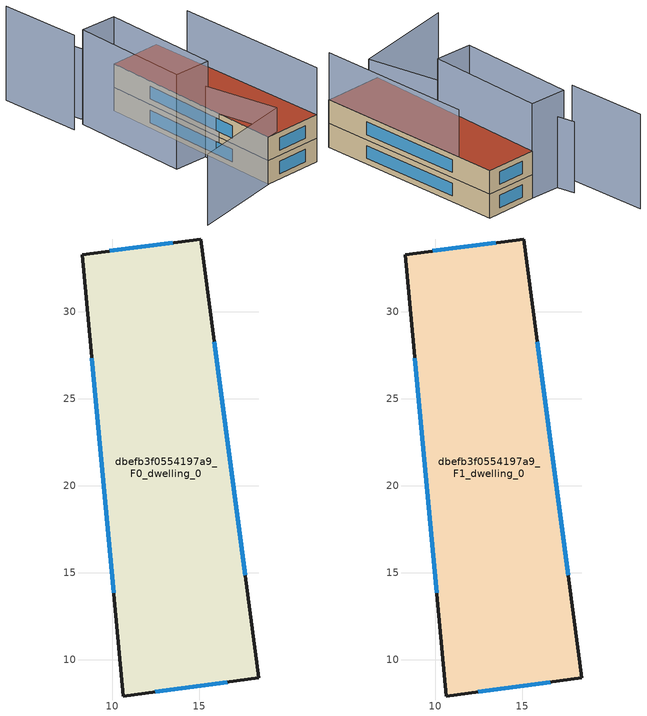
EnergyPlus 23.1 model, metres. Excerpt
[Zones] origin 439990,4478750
dbefb3f0554197a9_F0_dwelling_0
 floor ground (EU_floor_Construction): 15.07,34.18 18.42,8.97 10.62,7.93 8.26,33.28 z0
 wall outside (EU_wall_Construction): 10.62,7.93 18.42,8.97 15.07,34.18 8.26,33.28 10.62,7.93 z0:3
 window (EU_Window_Construction): 12.45,8.17 16.59,8.73 / 8.81,27.34 10.07,13.86 / 13.48,33.97 9.85,33.49 / 17.63,14.87 15.86,28.28 z0.7:2.3
dbefb3f0554197a9_F1_dwelling_0
 floor to dbefb3f0554197a9_F0_dwelling_0 (EU_floor_Construction): 15.07,34.18 18.42,8.97 10.62,7.93 8.26,33.28 z3
 wall outside (EU_wall_Construction): 10.62,7.93 18.42,8.97 15.07,34.18 8.26,33.28 10.62,7.93 z3:6
 window (EU_Window_Construction): 12.45,8.17 16.59,8.73 / 8.81,27.34 10.07,13.86 / 13.48,33.97 9.85,33.49 / 17.63,14.87 15.86,28.28 z3.7:5.3
 roof outside (EU_roof_Construction): 18.42,8.97 15.07,34.18 8.26,33.28 10.62,7.93 z6
shading: 3.65,35.11 12.26,8.45 / 12.26,8.45 -1.08,4.15 z0:9; 18.41,8.97 15.72,29.29 / 0.3,42.91 1.81,32.37 / 8.26,33.28 9.69,17.82 / 9.69,17.82 4.82,17.37 / 4.82,17.37 3.39,32.82 / 3.39,32.82 8.26,33.28 z0:12
[Building]
EU S2 Campaign: North Axis=0; Terrain=City; Solar Distribution=FullExterior
[Site:Location]
Madrid: Latitude=40.5; Longitude=-3.5; Time Zone=1; Elevation=609
[SizingPeriod:WeatherFileDays]
AnnualSizingPeriod: Begin Month=1; Begin Day of Month=1; End Month=12; End Day of Month=31; Day of Week for Start Day=Monday; Use Weather File Daylight Saving Period=No; Use Weather File Rain and Snow Indicators=No
[MATERIAL]
EU_InternalMass_Material: Roughness=MediumRough; Thickness=0.1; Conductivity=1; Density=1800; Specific Heat=900; Thermal Absorptance=0.9; Solar Absorptance=0.7; Visible Absorptance=0.7
[MATERIAL:NOMASS] Roughness=MediumRough; Thermal Absorptance=0.9; Solar Absorptance=0.7; Visible Absorptance=0.7
Name | Thermal Resistance
EU_wall_NoMass | 0.419739
EU_roof_NoMass | 0.352165
EU_floor_NoMass | 0.608284
[WINDOWMATERIAL:SIMPLEGLAZINGSYSTEM]
EU_Window_SimpleGlazing: UFactor=4.8352; Solar Heat Gain Coefficient=0.85; Visible Transmittance=0.85
[CONSTRUCTION]
EU_wall_Construction: EU_wall_NoMass
EU_roof_Construction: EU_roof_NoMass
EU_floor_Construction: EU_floor_NoMass
EU_Window_Construction: EU_Window_SimpleGlazing
EU_InternalMass_Construction: EU_InternalMass_Material
[ZONE] Type=1; Multiplier=1; Ceiling Height=autocalculate; Volume=562.291; Floor Area=autocalculate; Part of Total Floor Area=Yes
dbefb3f0554197a9_F0_dwelling_0; dbefb3f0554197a9_F1_dwelling_0
[INTERNALMASS] Construction=EU_InternalMass_Construction; Surface Area=187.431
Name | Zone or ZoneList
dbefb3f0554197a9_F0_dwelling_0_EU_InternalMass | dbefb3f0554197a9_F0_dwelling_0
dbefb3f0554197a9_F1_dwelling_0_EU_InternalMass | dbefb3f0554197a9_F1_dwelling_0
[OTHEREQUIPMENT] Fuel Type=Electricity; Design Level Calculation Method=Watts/Area; Power per Zone Floor Area=1; Fraction Latent=0; Fraction Radiant=0; Fraction Lost=0; Carbon Dioxide Generation Rate=0; EndUse Subcategory=EU_Step8_InternalGains
Name | Zone or ZoneList or Space or SpaceList | Schedule
EU_Step8_InternalGain_dbefb3f0554197a9_F0_dwelling_0_f000 | dbefb3f0554197a9_F0_dwelling_0 | EU_Step8_GainSchedule_dbefb3f0554197a9_F0_dwelling_0_f000
EU_Step8_InternalGain_dbefb3f0554197a9_F1_dwelling_0_f000 | dbefb3f0554197a9_F1_dwelling_0 | EU_Step8_GainSchedule_dbefb3f0554197a9_F1_dwelling_0_f000
[ZONEVENTILATION:DESIGNFLOWRATE] Schedule=EU_AlwaysOn; Design Flow Rate Calculation Method=AirChanges/Hour; Air Changes per Hour=0.703302; Ventilation Type=Natural; Fan Pressure Rise=0; Fan Total Efficiency=1; Constant Term Coefficient=1; Temperature Term Coefficient=0; Velocity Term Coefficient=0; Velocity Squared Term Coefficient=0; Minimum Indoor Temperature=-100; Maximum Indoor Temperature=100; Delta Temperature=-100; Minimum Outdoor Temperature=-100; Maximum Outdoor Temperature=100; Maximum Wind Speed=40
Name | Zone or ZoneList or Space or SpaceList
EU_ConstantAir_dbefb3f0554197a9_F0_dwelling_0 | dbefb3f0554197a9_F0_dwelling_0
EU_ConstantAir_dbefb3f0554197a9_F1_dwelling_0 | dbefb3f0554197a9_F1_dwelling_0
[HVACTEMPLATE:THERMOSTAT] Constant Heating Setpoint=20; Constant Cooling Setpoint=50
EU_HeatOnly_dbefb3f0554197a9_F0_dwelling_0; EU_HeatOnly_dbefb3f0554197a9_F1_dwelling_0
[HVACTEMPLATE:ZONE:IDEALLOADSAIRSYSTEM] System Availability Schedule=EU_AlwaysOn; Maximum Heating Supply Air Temperature=50; Minimum Cooling Supply Air Temperature=13; Maximum Heating Supply Air Humidity Ratio=0.0156; Minimum Cooling Supply Air Humidity Ratio=0.0077; Heating Limit=NoLimit; Cooling Limit=NoLimit; Heating Availability Schedule=EU_AlwaysOn; Cooling Availability Schedule=EU_CoolingOff; Dehumidification Control Type=ConstantSensibleHeatRatio; Cooling Sensible Heat Ratio=0.7; Dehumidification Setpoint=60; Humidification Control Type=None; Humidification Setpoint=30; Outdoor Air Method=None; Outdoor Air Flow Rate per Person=0.00944; Outdoor Air Flow Rate per Zone Floor Area=0; Outdoor Air Flow Rate per Zone=0; Demand Controlled Ventilation Type=None; Outdoor Air Economizer Type=NoEconomizer; Heat Recovery Type=None; Sensible Heat Recovery Effectiveness=0.7; Latent Heat Recovery Effectiveness=0.65
Name | Template Thermostat
dbefb3f0554197a9_F0_dwelling_0 | EU_HeatOnly_dbefb3f0554197a9_F0_dwelling_0
dbefb3f0554197a9_F1_dwelling_0 | EU_HeatOnly_dbefb3f0554197a9_F1_dwelling_0
[SIZING:ZONE] Zone Cooling Design Supply Air Temperature Input Method=SupplyAirTemperature; Zone Cooling Design Supply Air Temperature=13; Zone Heating Design Supply Air Temperature Input Method=SupplyAirTemperature; Zone Heating Design Supply Air Temperature=50; Zone Cooling Design Supply Air Humidity Ratio=0.008; Zone Heating Design Supply Air Humidity Ratio=0.008; Cooling Design Air Flow Method=DesignDay; Cooling Design Air Flow Rate=0; Cooling Minimum Air Flow per Zone Floor Area=0.000762; Cooling Minimum Air Flow=0; Cooling Minimum Air Flow Fraction=0.2; Heating Design Air Flow Method=DesignDay; Heating Design Air Flow Rate=0; Heating Maximum Air Flow per Zone Floor Area=0.002032; Heating Maximum Air Flow=0.141576; Heating Maximum Air Flow Fraction=0.3; Account for Dedicated Outdoor Air System=No; Dedicated Outdoor Air System Control Strategy=NeutralSupplyAir; Dedicated Outdoor Air Low Setpoint Temperature for Design=autosize; Dedicated Outdoor Air High Setpoint Temperature for Design=autosize; Zone Load Sizing Method=Sensible Load Only No Latent Load; Zone Latent Cooling Design Supply Air Humidity Ratio Input Method=HumidityRatioDifference; Zone Cooling Design Supply Air Humidity Ratio Difference=0.005; Zone Latent Heating Design Supply Air Humidity Ratio Input Method=HumidityRatioDifference; Zone Humidification Design Supply Air Humidity Ratio Difference=0.005
dbefb3f0554197a9_F0_dwelling_0; dbefb3f0554197a9_F1_dwelling_0
[SCHEDULE:CONSTANT]
Name | Hourly Value
EU_AlwaysOn | 1
EU_CoolingOff | 0
[SCHEDULE:FILE] Column Number=1; Rows to Skip at Top=0; Number of Hours of Data=8760; Column Separator=Comma; Interpolate to Timestep=No; Minutes per Item=60; Adjust Schedule for Daylight Savings=Yes
Name | File
EU_Step8_GainSchedule_dbefb3f0554197a9_F0_dwelling_0_f000 | ../../schedules/dbefb3f0554197a9/dbefb3f0554197a9_F0_dwelling_0_f000_gain.csv
EU_Step8_GainSchedule_dbefb3f0554197a9_F1_dwelling_0_f000 | ../../schedules/dbefb3f0554197a9/dbefb3f0554197a9_F1_dwelling_0_f000_gain.csv
